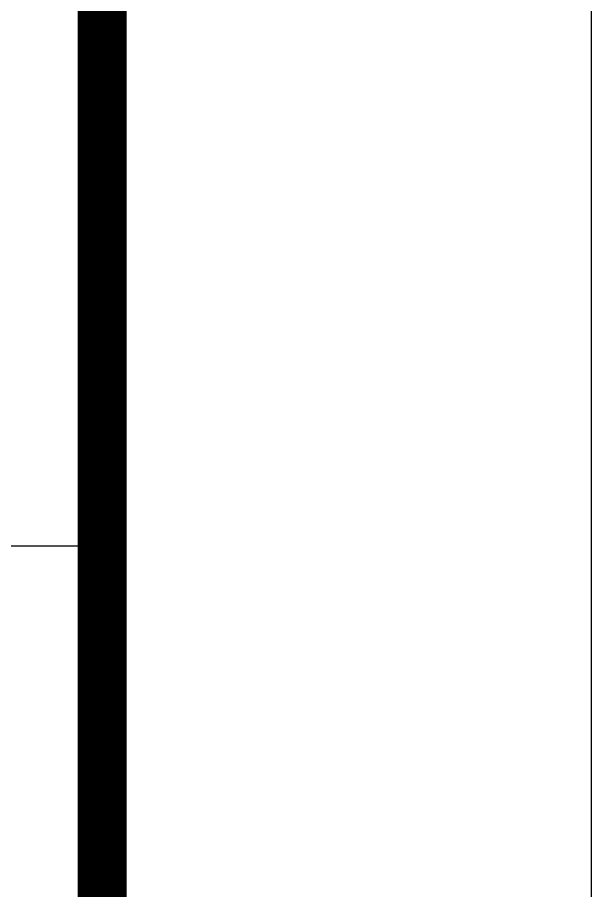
# Model space of a CAD drawing. Extents: x 32461 to 402082, y -617694 to 182569.
# Drawn here: x 147400 to 148573, y 83621 to 85405 of the extents above; entities that cross this region are included whole.
import ezdxf

# ---------------------------------------------------------------- set-up
doc = ezdxf.new("R2010")
doc.units = 0
doc.header["$LTSCALE"] = 1000
doc.header["$MEASUREMENT"] = 0
doc.layers.add('PUB_TITLE', color=4, linetype='CONTINUOUS')
doc.layers.add('图框', color=4, linetype='CONTINUOUS')

msp = doc.modelspace()

# ---------------------------------------------------------------- linework, layer by layer
at = {"layer": 'PUB_TITLE'}
msp.add_lwpolyline([(74273.1, 56658.2), (148573.1, 56658.2), (148573.1, 98658.2), (74273.1, 98658.2)], close=True, dxfattribs=at)
at = {"layer": 'PUB_TITLE', "const_width": 100}
msp.add_lwpolyline([(76773.1, 57658.2), (147573.1, 57658.2), (147573.1, 97658.2), (76773.1, 97658.2)], close=True, dxfattribs=at)
at = {"layer": '图框', "color": 0}
msp.add_line((141563.8, 84325.1), (147573.1, 84325.1), dxfattribs=at)
at = {"layer": '图框', "color": 4, "const_width": 98.6}
msp.add_lwpolyline([(141563.8, 97658.2), (147573.1, 97658.2), (147573.1, 57658.2), (141563.8, 57658.2)], close=True, dxfattribs=at)
at = {"layer": '图框', "color": 0, "const_width": 50}
msp.add_lwpolyline([(141563.8, 88906.7), (147573.1, 88906.7), (147573.1, 78747.5), (141563.8, 78747.5)], close=True, dxfattribs=at)

doc.saveas('drawing.dxf')
